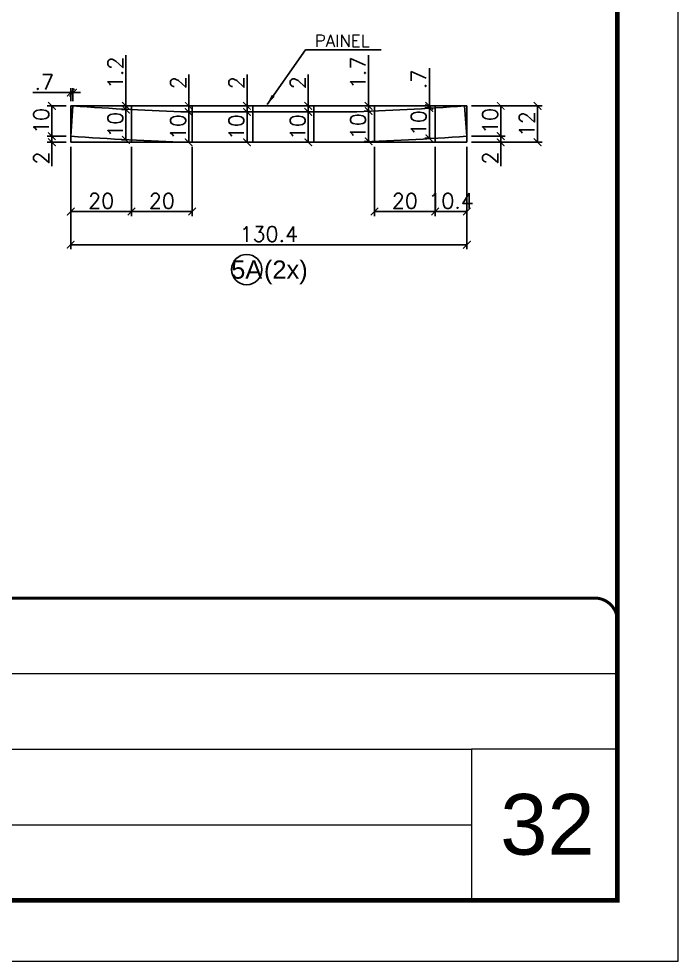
# Model space of a CAD drawing. Extents: x -15895 to 12929, y -2522 to 15173.
# Drawn here: x 9129 to 9563, y 5518 to 6139 of the extents above; entities that cross this region are included whole.
import ezdxf
from ezdxf.enums import TextEntityAlignment as Align

# ---------------------------------------------------------------- set-up
doc = ezdxf.new("R2010")
doc.units = 0
doc.header["$PDMODE"] = 35
doc.header["$PDSIZE"] = -10
doc.linetypes.add('CONTINUO', pattern=[0])
doc.linetypes.add('DASHED', pattern=[0.75, 0.5, -0.25])
for name, color, linetype, lineweight in [('CARIMBO', 255, 'Continuous', 9), ('Folhas', 255, 'Continuous', 9), ('SARRAFO DE PRESSAO', 251, 'DASHED', 9)]:
    doc.layers.add(name, color=color, linetype=linetype, lineweight=lineweight)
doc.layers.add('COTA', color=241, linetype='Continuous')
doc.layers.add('Romaneio', color=10, linetype='Continuous')
doc.styles.add('ARIAL', font='arial.ttf')
doc.styles.add('COTA TECNICA', font='techl___.ttf', dxfattribs={"height": 10})
doc.styles.add('Romans', font='romans.shx')
doc.dimstyles.new('Cota Seção (2x)', dxfattribs={"dimtxt": 10, "dimasz": 5, "dimexe": 3, "dimexo": 3, "dimgap": 2, "dimtad": 3, "dimdec": 1, "dimlfac": 0.5, "dimzin": 12, "dimdsep": 46, "dimtxsty": 'Romans', "dimblk": 'ARCHTICK', "dimcen": 0, "dimclrd": 4, "dimclre": 4, "dimclrt": 1, "dimadec": 1, "dimazin": 3, "dimtfac": 1, "dimtdec": 1, "dimtmove": 0, "dimatfit": 3, "dimldrblk": 'OBLIQUE', "dimfxl": 1, "dimtolj": 1, "dimtzin": 12, "dimarcsym": 0})
doc.dimstyles.new('PAINEL', dxfattribs={"dimtxt": 10, "dimasz": 3, "dimexe": 3, "dimexo": 3, "dimgap": 3, "dimtad": 1, "dimdec": 1, "dimzin": 12, "dimdsep": 46, "dimtxsty": 'COTA TECNICA', "dimblk1": 'OBLIQUE', "dimblk2": 'OBLIQUE', "dimsah": 1, "dimcen": 0.9, "dimclrd": 4, "dimclre": 4, "dimclrt": 240, "dimadec": 1, "dimazin": 3, "dimtfac": 1, "dimtdec": 1, "dimtmove": 0, "dimatfit": 3, "dimfxl": 1, "dimtolj": 1, "dimtzin": 12, "dimarcsym": 0})

# ---------------------------------------------------------------- blocks, each defined once
blk = doc.blocks.new('9999999999')
at = {"color": 30, "linetype": 'CONTINUO'}
for p, q in [((98564.56, 34379.64), (99583.98, 34379.64)), ((98564.56, 34329.83), (99487.98, 34329.83)), ((99583.98, 34329.83), (99487.98, 34329.83)), ((99487.98, 34329.83), (99487.98, 34230.21)), ((98564.56, 34280.02), (99487.98, 34280.02))]:
    blk.add_line(p, q, dxfattribs=at)
at = {"color": 30, "linetype": 'CONTINUO', "const_width": 2}
blk.add_lwpolyline([(99583.98, 34230.21), (99583.98, 34414.45, 0.414214), (99568.98, 34429.45), (98228.98, 34429.45, 0.414214), (98213.98, 34414.45), (98213.98, 34245.21, 0.414214), (98228.98, 34230.21), (99583.98, 34230.21)], format="xyb", dxfattribs=at)
at = {"layer": 'Folhas'}
blk.add_lwpolyline([(98138.98, 34190.21), (99623.98, 34190.21), (99623.98, 35240.21), (98138.98, 35240.21)], close=True, dxfattribs=at)
at = {"layer": 'Folhas', "color": 30, "const_width": 3}
blk.add_lwpolyline([(98213.98, 34230.21), (99583.98, 34230.21), (99583.98, 35200.21), (98213.98, 35200.21)], close=True, dxfattribs=at)
blk = doc.blocks.new('_ArchTick')
at = {"color": 0, "linetype": 'ByBlock', "const_width": 0.15}
blk.add_lwpolyline([(-0.5, -0.5), (0.5, 0.5)], dxfattribs=at)
blk = doc.blocks.new('*D1397')
at = {"layer": 'COTA', "color": 4, "lineweight": -2, "transparency": 16777216}
for p, q in [((9162.89, 6054.33), (9162.89, 5986.85)), ((9423.76, 6054.33), (9423.76, 5986.85)), ((9162.89, 5989.85), (9423.76, 5989.85))]:
    blk.add_line(p, q, dxfattribs=at)
at = {"layer": 'Defpoints', "color": 0, "transparency": 16777216}
for p in [(9162.89, 6057.33), (9423.76, 6057.33), (9423.76, 5989.85)]:
    blk.add_point(p, dxfattribs=at)
at = {"layer": 'COTA', "color": 4, "lineweight": -2, "transparency": 16777216, "xscale": 5, "yscale": 5, "zscale": 5, "rotation": 180}
blk.add_blockref('_ArchTick', (9162.89, 5989.85), dxfattribs=at)
at = {"layer": 'COTA', "color": 4, "lineweight": -2, "transparency": 16777216, "xscale": 5, "yscale": 5, "zscale": 5}
blk.add_blockref('_ArchTick', (9423.76, 5989.85), dxfattribs=at)
at = {"layer": 'COTA', "color": 1, "transparency": 16777216, "insert": (9293.33, 5996.85), "char_height": 10, "attachment_point": 5, "style": 'Romans'}
blk.add_mtext('\\A1;130.4', dxfattribs=at)
blk = doc.blocks.new('_Oblique')
at = {"color": 0, "linetype": 'ByBlock', "lineweight": -2}
blk.add_line((-0.5, -0.5), (0.5, 0.5), dxfattribs=at)
blk = doc.blocks.new('*D1398')
at = {"layer": 'COTA', "color": 4, "lineweight": -2, "transparency": 16777216}
for p, q in [((9162.89, 6054.33), (9162.89, 6008.74)), ((9202.89, 6054.33), (9202.89, 6008.74)), ((9162.89, 6011.74), (9202.89, 6011.74))]:
    blk.add_line(p, q, dxfattribs=at)
at = {"layer": 'Defpoints', "color": 0, "transparency": 16777216}
for p in [(9162.89, 6057.33), (9202.89, 6057.33), (9202.89, 6011.74)]:
    blk.add_point(p, dxfattribs=at)
at = {"layer": 'COTA', "color": 4, "lineweight": -2, "transparency": 16777216, "xscale": 5, "yscale": 5, "zscale": 5, "rotation": 180}
blk.add_blockref('_ArchTick', (9162.89, 6011.74), dxfattribs=at)
at = {"layer": 'COTA', "color": 4, "lineweight": -2, "transparency": 16777216, "xscale": 5, "yscale": 5, "zscale": 5}
blk.add_blockref('_ArchTick', (9202.89, 6011.74), dxfattribs=at)
at = {"layer": 'COTA', "color": 1, "transparency": 16777216, "insert": (9182.89, 6018.74), "char_height": 10, "attachment_point": 5, "style": 'Romans'}
blk.add_mtext('\\A1;20', dxfattribs=at)
blk = doc.blocks.new('*D1399')
at = {"layer": 'COTA', "color": 4, "lineweight": -2, "transparency": 16777216}
for p, q in [((9202.89, 6054.33), (9202.89, 6008.74)), ((9242.89, 6054.33), (9242.89, 6008.74)), ((9202.89, 6011.74), (9242.89, 6011.74))]:
    blk.add_line(p, q, dxfattribs=at)
at = {"layer": 'Defpoints', "color": 0, "transparency": 16777216}
for p in [(9202.89, 6057.33), (9242.89, 6057.33), (9242.89, 6011.74)]:
    blk.add_point(p, dxfattribs=at)
at = {"layer": 'COTA', "color": 4, "lineweight": -2, "transparency": 16777216, "xscale": 5, "yscale": 5, "zscale": 5, "rotation": 180}
blk.add_blockref('_ArchTick', (9202.89, 6011.74), dxfattribs=at)
at = {"layer": 'COTA', "color": 4, "lineweight": -2, "transparency": 16777216, "xscale": 5, "yscale": 5, "zscale": 5}
blk.add_blockref('_ArchTick', (9242.89, 6011.74), dxfattribs=at)
at = {"layer": 'COTA', "color": 1, "transparency": 16777216, "insert": (9222.89, 6018.74), "char_height": 10, "attachment_point": 5, "style": 'Romans'}
blk.add_mtext('\\A1;20', dxfattribs=at)
blk = doc.blocks.new('*D1400')
at = {"layer": 'COTA', "color": 4, "lineweight": -2, "transparency": 16777216}
for p, q in [((9159.89, 6061.38), (9147.48, 6061.38)), ((9150.48, 6061.38), (9150.48, 6057.33)), ((9159.89, 6057.33), (9147.48, 6057.33)), ((9150.48, 6057.33), (9150.48, 6041.66))]:
    blk.add_line(p, q, dxfattribs=at)
at = {"layer": 'Defpoints', "color": 0, "transparency": 16777216}
for p in [(9162.89, 6061.38), (9150.48, 6057.33), (9162.89, 6057.33)]:
    blk.add_point(p, dxfattribs=at)
at = {"layer": 'COTA', "color": 4, "lineweight": -2, "transparency": 16777216, "xscale": 5, "yscale": 5, "zscale": 5}
for p, rotation in [((9150.48, 6061.38), 90), ((9150.48, 6057.33), 270)]:
    blk.add_blockref('_ArchTick', p, dxfattribs=dict(at, rotation=rotation))
at = {"layer": 'COTA', "color": 1, "transparency": 16777216, "insert": (9143.48, 6047), "char_height": 10, "attachment_point": 5, "rotation": 90, "style": 'Romans'}
blk.add_mtext('\\A1;2', dxfattribs=at)
blk = doc.blocks.new('*D1401')
at = {"layer": 'COTA', "color": 4, "lineweight": -2, "transparency": 16777216}
for p, q in [((9159.89, 6081.33), (9147.48, 6081.33)), ((9150.48, 6061.38), (9150.48, 6081.33)), ((9159.89, 6061.38), (9147.48, 6061.38))]:
    blk.add_line(p, q, dxfattribs=at)
at = {"layer": 'Defpoints', "color": 0, "transparency": 16777216}
for p in [(9150.48, 6081.33), (9162.89, 6081.33), (9162.89, 6061.38)]:
    blk.add_point(p, dxfattribs=at)
at = {"layer": 'COTA', "color": 4, "lineweight": -2, "transparency": 16777216, "xscale": 5, "yscale": 5, "zscale": 5}
for p, rotation in [((9150.48, 6081.33), 90), ((9150.48, 6061.38), 270)]:
    blk.add_blockref('_ArchTick', p, dxfattribs=dict(at, rotation=rotation))
at = {"layer": 'COTA', "color": 1, "transparency": 16777216, "insert": (9143.48, 6071.35), "char_height": 10, "attachment_point": 5, "rotation": 90, "style": 'Romans'}
blk.add_mtext('\\A1;10', dxfattribs=at)
blk = doc.blocks.new('*D1402')
at = {"layer": 'COTA', "color": 4, "lineweight": -2, "transparency": 16777216}
for p, q in [((9162.89, 6084.33), (9162.89, 6093.06)), ((9164.36, 6084.33), (9164.36, 6093.06)), ((9162.89, 6090.06), (9137.94, 6090.06)), ((9164.36, 6090.06), (9162.89, 6090.06)), ((9164.36, 6090.06), (9169.36, 6090.06))]:
    blk.add_line(p, q, dxfattribs=at)
at = {"layer": 'Defpoints', "color": 0, "transparency": 16777216}
for p in [(9162.89, 6090.06), (9162.89, 6081.33), (9164.36, 6081.33)]:
    blk.add_point(p, dxfattribs=at)
at = {"layer": 'COTA', "color": 4, "lineweight": -2, "transparency": 16777216, "xscale": 5, "yscale": 5, "zscale": 5}
blk.add_blockref('_ArchTick', (9162.89, 6090.06), dxfattribs=at)
at = {"layer": 'COTA', "color": 4, "lineweight": -2, "transparency": 16777216, "xscale": 5, "yscale": 5, "zscale": 5, "rotation": 180}
blk.add_blockref('_ArchTick', (9164.36, 6090.06), dxfattribs=at)
at = {"layer": 'COTA', "color": 1, "transparency": 16777216, "insert": (9145.42, 6097.06), "char_height": 10, "attachment_point": 5, "style": 'Romans'}
blk.add_mtext('\\A1;.7', dxfattribs=at)
blk = doc.blocks.new('*D1403')
at = {"layer": 'COTA', "color": 4, "lineweight": -2, "transparency": 16777216}
for p, q in [((9199.89, 6078.9), (9196.25, 6078.9)), ((9199.25, 6058.87), (9199.25, 6078.9)), ((9199.89, 6058.87), (9196.25, 6058.87))]:
    blk.add_line(p, q, dxfattribs=at)
at = {"layer": 'Defpoints', "color": 0, "transparency": 16777216}
for p in [(9199.25, 6078.9), (9202.89, 6078.9), (9202.89, 6058.87)]:
    blk.add_point(p, dxfattribs=at)
at = {"layer": 'COTA', "color": 4, "lineweight": -2, "transparency": 16777216, "xscale": 5, "yscale": 5, "zscale": 5}
for p, rotation in [((9199.25, 6078.9), 90), ((9199.25, 6058.87), 270)]:
    blk.add_blockref('_ArchTick', p, dxfattribs=dict(at, rotation=rotation))
at = {"layer": 'COTA', "color": 1, "transparency": 16777216, "insert": (9192.25, 6068.88), "char_height": 10, "attachment_point": 5, "rotation": 90, "style": 'Romans'}
blk.add_mtext('\\A1;10', dxfattribs=at)
blk = doc.blocks.new('*D1404')
at = {"layer": 'COTA', "color": 4, "lineweight": -2, "transparency": 16777216}
for p, q in [((9199.25, 6081.33), (9199.25, 6114.85)), ((9199.89, 6081.33), (9196.25, 6081.33)), ((9199.89, 6078.9), (9196.25, 6078.9)), ((9199.25, 6078.9), (9199.25, 6081.33)), ((9199.25, 6078.9), (9199.25, 6073.9))]:
    blk.add_line(p, q, dxfattribs=at)
at = {"layer": 'Defpoints', "color": 0, "transparency": 16777216}
for p in [(9199.25, 6081.33), (9202.89, 6081.33), (9202.89, 6078.9)]:
    blk.add_point(p, dxfattribs=at)
at = {"layer": 'COTA', "color": 4, "lineweight": -2, "transparency": 16777216, "xscale": 5, "yscale": 5, "zscale": 5}
for p, rotation in [((9199.25, 6081.33), 270), ((9199.25, 6078.9), 90)]:
    blk.add_blockref('_ArchTick', p, dxfattribs=dict(at, rotation=rotation))
at = {"layer": 'COTA', "color": 1, "transparency": 16777216, "insert": (9192.25, 6103.09), "char_height": 10, "attachment_point": 5, "rotation": 90, "style": 'Romans'}
blk.add_mtext('\\A1;1.2', dxfattribs=at)
blk = doc.blocks.new('*D1405')
at = {"layer": 'COTA', "color": 4, "lineweight": -2, "transparency": 16777216}
for p, q in [((9239.89, 6077.33), (9237.59, 6077.33)), ((9240.59, 6057.33), (9240.59, 6077.33)), ((9239.89, 6057.33), (9237.59, 6057.33))]:
    blk.add_line(p, q, dxfattribs=at)
at = {"layer": 'Defpoints', "color": 0, "transparency": 16777216}
for p in [(9240.59, 6077.33), (9242.89, 6077.33), (9242.89, 6057.33)]:
    blk.add_point(p, dxfattribs=at)
at = {"layer": 'COTA', "color": 4, "lineweight": -2, "transparency": 16777216, "xscale": 5, "yscale": 5, "zscale": 5}
for p, rotation in [((9240.59, 6077.33), 90), ((9240.59, 6057.33), 270)]:
    blk.add_blockref('_ArchTick', p, dxfattribs=dict(at, rotation=rotation))
at = {"layer": 'COTA', "color": 1, "transparency": 16777216, "insert": (9233.59, 6067.33), "char_height": 10, "attachment_point": 5, "rotation": 90, "style": 'Romans'}
blk.add_mtext('\\A1;10', dxfattribs=at)
blk = doc.blocks.new('*D1406')
at = {"layer": 'COTA', "color": 4, "lineweight": -2, "transparency": 16777216}
for p, q in [((9240.59, 6081.33), (9240.59, 6101.99)), ((9239.89, 6081.33), (9237.59, 6081.33)), ((9240.59, 6077.33), (9240.59, 6081.33)), ((9239.89, 6077.33), (9237.59, 6077.33)), ((9240.59, 6077.33), (9240.59, 6072.33))]:
    blk.add_line(p, q, dxfattribs=at)
at = {"layer": 'Defpoints', "color": 0, "transparency": 16777216}
for p in [(9240.59, 6081.33), (9242.89, 6081.33), (9242.89, 6077.33)]:
    blk.add_point(p, dxfattribs=at)
at = {"layer": 'COTA', "color": 4, "lineweight": -2, "transparency": 16777216, "xscale": 5, "yscale": 5, "zscale": 5}
for p, rotation in [((9240.59, 6081.33), 270), ((9240.59, 6077.33), 90)]:
    blk.add_blockref('_ArchTick', p, dxfattribs=dict(at, rotation=rotation))
at = {"layer": 'COTA', "color": 1, "transparency": 16777216, "insert": (9233.59, 6096.66), "char_height": 10, "attachment_point": 5, "rotation": 90, "style": 'Romans'}
blk.add_mtext('\\A1;2', dxfattribs=at)
blk = doc.blocks.new('*D1407')
at = {"layer": 'COTA', "color": 4, "lineweight": -2, "transparency": 16777216}
for p, q in [((9279.89, 6077.33), (9275.98, 6077.33)), ((9278.98, 6057.33), (9278.98, 6077.33)), ((9279.89, 6057.33), (9275.98, 6057.33))]:
    blk.add_line(p, q, dxfattribs=at)
at = {"layer": 'Defpoints', "color": 0, "transparency": 16777216}
for p in [(9278.98, 6077.33), (9282.89, 6077.33), (9282.89, 6057.33)]:
    blk.add_point(p, dxfattribs=at)
at = {"layer": 'COTA', "color": 4, "lineweight": -2, "transparency": 16777216, "xscale": 5, "yscale": 5, "zscale": 5}
for p, rotation in [((9278.98, 6077.33), 90), ((9278.98, 6057.33), 270)]:
    blk.add_blockref('_ArchTick', p, dxfattribs=dict(at, rotation=rotation))
at = {"layer": 'COTA', "color": 1, "transparency": 16777216, "insert": (9271.98, 6067.33), "char_height": 10, "attachment_point": 5, "rotation": 90, "style": 'Romans'}
blk.add_mtext('\\A1;10', dxfattribs=at)
blk = doc.blocks.new('*D1408')
at = {"layer": 'COTA', "color": 4, "lineweight": -2, "transparency": 16777216}
for p, q in [((9278.98, 6081.33), (9278.98, 6101.99)), ((9279.89, 6081.33), (9275.98, 6081.33)), ((9278.98, 6077.33), (9278.98, 6081.33)), ((9279.89, 6077.33), (9275.98, 6077.33)), ((9278.98, 6077.33), (9278.98, 6072.33))]:
    blk.add_line(p, q, dxfattribs=at)
at = {"layer": 'Defpoints', "color": 0, "transparency": 16777216}
for p in [(9278.98, 6081.33), (9282.89, 6081.33), (9282.89, 6077.33)]:
    blk.add_point(p, dxfattribs=at)
at = {"layer": 'COTA', "color": 4, "lineweight": -2, "transparency": 16777216, "xscale": 5, "yscale": 5, "zscale": 5}
for p, rotation in [((9278.98, 6081.33), 270), ((9278.98, 6077.33), 90)]:
    blk.add_blockref('_ArchTick', p, dxfattribs=dict(at, rotation=rotation))
at = {"layer": 'COTA', "color": 1, "transparency": 16777216, "insert": (9271.98, 6096.66), "char_height": 10, "attachment_point": 5, "rotation": 90, "style": 'Romans'}
blk.add_mtext('\\A1;2', dxfattribs=at)
blk = doc.blocks.new('*D1409')
at = {"layer": 'COTA', "color": 4, "lineweight": -2, "transparency": 16777216}
for p, q in [((9319.89, 6077.33), (9316.33, 6077.33)), ((9319.33, 6057.33), (9319.33, 6077.33)), ((9319.89, 6057.33), (9316.33, 6057.33))]:
    blk.add_line(p, q, dxfattribs=at)
at = {"layer": 'Defpoints', "color": 0, "transparency": 16777216}
for p in [(9319.33, 6077.33), (9322.89, 6077.33), (9322.89, 6057.33)]:
    blk.add_point(p, dxfattribs=at)
at = {"layer": 'COTA', "color": 4, "lineweight": -2, "transparency": 16777216, "xscale": 5, "yscale": 5, "zscale": 5}
for p, rotation in [((9319.33, 6077.33), 90), ((9319.33, 6057.33), 270)]:
    blk.add_blockref('_ArchTick', p, dxfattribs=dict(at, rotation=rotation))
at = {"layer": 'COTA', "color": 1, "transparency": 16777216, "insert": (9312.33, 6067.33), "char_height": 10, "attachment_point": 5, "rotation": 90, "style": 'Romans'}
blk.add_mtext('\\A1;10', dxfattribs=at)
blk = doc.blocks.new('*D1410')
at = {"layer": 'COTA', "color": 4, "lineweight": -2, "transparency": 16777216}
for p, q in [((9319.33, 6081.33), (9319.33, 6101.99)), ((9319.89, 6081.33), (9316.33, 6081.33)), ((9319.33, 6077.33), (9319.33, 6081.33)), ((9319.89, 6077.33), (9316.33, 6077.33)), ((9319.33, 6077.33), (9319.33, 6072.33))]:
    blk.add_line(p, q, dxfattribs=at)
at = {"layer": 'Defpoints', "color": 0, "transparency": 16777216}
for p in [(9319.33, 6081.33), (9322.89, 6081.33), (9322.89, 6077.33)]:
    blk.add_point(p, dxfattribs=at)
at = {"layer": 'COTA', "color": 4, "lineweight": -2, "transparency": 16777216, "xscale": 5, "yscale": 5, "zscale": 5}
for p, rotation in [((9319.33, 6081.33), 270), ((9319.33, 6077.33), 90)]:
    blk.add_blockref('_ArchTick', p, dxfattribs=dict(at, rotation=rotation))
at = {"layer": 'COTA', "color": 1, "transparency": 16777216, "insert": (9312.33, 6096.66), "char_height": 10, "attachment_point": 5, "rotation": 90, "style": 'Romans'}
blk.add_mtext('\\A1;2', dxfattribs=at)
blk = doc.blocks.new('*D1411')
at = {"layer": 'COTA', "color": 4, "lineweight": -2, "transparency": 16777216}
for p, q in [((9359.89, 6077.93), (9356.06, 6077.93)), ((9359.06, 6057.91), (9359.06, 6077.93)), ((9359.89, 6057.91), (9356.06, 6057.91))]:
    blk.add_line(p, q, dxfattribs=at)
at = {"layer": 'Defpoints', "color": 0, "transparency": 16777216}
for p in [(9359.06, 6077.93), (9362.89, 6077.93), (9362.89, 6057.91)]:
    blk.add_point(p, dxfattribs=at)
at = {"layer": 'COTA', "color": 4, "lineweight": -2, "transparency": 16777216, "xscale": 5, "yscale": 5, "zscale": 5}
for p, rotation in [((9359.06, 6077.93), 90), ((9359.06, 6057.91), 270)]:
    blk.add_blockref('_ArchTick', p, dxfattribs=dict(at, rotation=rotation))
at = {"layer": 'COTA', "color": 1, "transparency": 16777216, "insert": (9352.06, 6067.92), "char_height": 10, "attachment_point": 5, "rotation": 90, "style": 'Romans'}
blk.add_mtext('\\A1;10', dxfattribs=at)
blk = doc.blocks.new('*D1412')
at = {"layer": 'COTA', "color": 4, "lineweight": -2, "transparency": 16777216}
for p, q in [((9359.06, 6081.33), (9359.06, 6114.85)), ((9359.89, 6081.33), (9356.06, 6081.33)), ((9359.06, 6077.93), (9359.06, 6081.33)), ((9359.89, 6077.93), (9356.06, 6077.93)), ((9359.06, 6077.93), (9359.06, 6072.93))]:
    blk.add_line(p, q, dxfattribs=at)
at = {"layer": 'Defpoints', "color": 0, "transparency": 16777216}
for p in [(9359.06, 6081.33), (9362.89, 6081.33), (9362.89, 6077.93)]:
    blk.add_point(p, dxfattribs=at)
at = {"layer": 'COTA', "color": 4, "lineweight": -2, "transparency": 16777216, "xscale": 5, "yscale": 5, "zscale": 5}
for p, rotation in [((9359.06, 6081.33), 270), ((9359.06, 6077.93), 90)]:
    blk.add_blockref('_ArchTick', p, dxfattribs=dict(at, rotation=rotation))
at = {"layer": 'COTA', "color": 1, "transparency": 16777216, "insert": (9352.06, 6103.09), "char_height": 10, "attachment_point": 5, "rotation": 90, "style": 'Romans'}
blk.add_mtext('\\A1;1.7', dxfattribs=at)
blk = doc.blocks.new('*D1413')
at = {"layer": 'COTA', "color": 4, "lineweight": -2, "transparency": 16777216}
for p, q in [((9399.89, 6080), (9396.04, 6080)), ((9399.04, 6059.96), (9399.04, 6080)), ((9399.89, 6059.96), (9396.04, 6059.96))]:
    blk.add_line(p, q, dxfattribs=at)
at = {"layer": 'Defpoints', "color": 0, "transparency": 16777216}
for p in [(9399.04, 6080), (9402.89, 6080), (9402.89, 6059.96)]:
    blk.add_point(p, dxfattribs=at)
at = {"layer": 'COTA', "color": 4, "lineweight": -2, "transparency": 16777216, "xscale": 5, "yscale": 5, "zscale": 5}
for p, rotation in [((9399.04, 6080), 90), ((9399.04, 6059.96), 270)]:
    blk.add_blockref('_ArchTick', p, dxfattribs=dict(at, rotation=rotation))
at = {"layer": 'COTA', "color": 1, "transparency": 16777216, "insert": (9392.04, 6069.98), "char_height": 10, "attachment_point": 5, "rotation": 90, "style": 'Romans'}
blk.add_mtext('\\A1;10', dxfattribs=at)
blk = doc.blocks.new('*D1414')
at = {"layer": 'COTA', "color": 4, "lineweight": -2, "transparency": 16777216}
for p, q in [((9399.04, 6081.33), (9399.04, 6106.28)), ((9399.89, 6081.33), (9396.04, 6081.33)), ((9399.89, 6080), (9396.04, 6080)), ((9399.04, 6080), (9399.04, 6081.33)), ((9399.04, 6080), (9399.04, 6075))]:
    blk.add_line(p, q, dxfattribs=at)
at = {"layer": 'Defpoints', "color": 0, "transparency": 16777216}
for p in [(9399.04, 6081.33), (9402.89, 6081.33), (9402.89, 6080)]:
    blk.add_point(p, dxfattribs=at)
at = {"layer": 'COTA', "color": 4, "lineweight": -2, "transparency": 16777216, "xscale": 5, "yscale": 5, "zscale": 5}
for p, rotation in [((9399.04, 6081.33), 270), ((9399.04, 6080), 90)]:
    blk.add_blockref('_ArchTick', p, dxfattribs=dict(at, rotation=rotation))
at = {"layer": 'COTA', "color": 1, "transparency": 16777216, "insert": (9392.04, 6098.8), "char_height": 10, "attachment_point": 5, "rotation": 90, "style": 'Romans'}
blk.add_mtext('\\A1;.7', dxfattribs=at)
blk = doc.blocks.new('*D1415')
at = {"layer": 'COTA', "color": 4, "lineweight": -2, "transparency": 16777216}
for p, q in [((9362.89, 6054.33), (9362.89, 6008.74)), ((9402.89, 6054.33), (9402.89, 6008.74)), ((9362.89, 6011.74), (9402.89, 6011.74))]:
    blk.add_line(p, q, dxfattribs=at)
at = {"layer": 'Defpoints', "color": 0, "transparency": 16777216}
for p in [(9362.89, 6057.33), (9402.89, 6057.33), (9402.89, 6011.74)]:
    blk.add_point(p, dxfattribs=at)
at = {"layer": 'COTA', "color": 4, "lineweight": -2, "transparency": 16777216, "xscale": 5, "yscale": 5, "zscale": 5, "rotation": 180}
blk.add_blockref('_ArchTick', (9362.89, 6011.74), dxfattribs=at)
at = {"layer": 'COTA', "color": 4, "lineweight": -2, "transparency": 16777216, "xscale": 5, "yscale": 5, "zscale": 5}
blk.add_blockref('_ArchTick', (9402.89, 6011.74), dxfattribs=at)
at = {"layer": 'COTA', "color": 1, "transparency": 16777216, "insert": (9382.89, 6018.74), "char_height": 10, "attachment_point": 5, "style": 'Romans'}
blk.add_mtext('\\A1;20', dxfattribs=at)
blk = doc.blocks.new('*D1416')
at = {"layer": 'COTA', "color": 4, "lineweight": -2, "transparency": 16777216}
for p, q in [((9402.89, 6054.33), (9402.89, 6008.74)), ((9423.76, 6054.33), (9423.76, 6008.74)), ((9402.89, 6011.74), (9423.76, 6011.74))]:
    blk.add_line(p, q, dxfattribs=at)
at = {"layer": 'Defpoints', "color": 0, "transparency": 16777216}
for p in [(9402.89, 6057.33), (9423.76, 6057.33), (9423.76, 6011.74)]:
    blk.add_point(p, dxfattribs=at)
at = {"layer": 'COTA', "color": 4, "lineweight": -2, "transparency": 16777216, "xscale": 5, "yscale": 5, "zscale": 5, "rotation": 180}
blk.add_blockref('_ArchTick', (9402.89, 6011.74), dxfattribs=at)
at = {"layer": 'COTA', "color": 4, "lineweight": -2, "transparency": 16777216, "xscale": 5, "yscale": 5, "zscale": 5}
blk.add_blockref('_ArchTick', (9423.76, 6011.74), dxfattribs=at)
at = {"layer": 'COTA', "color": 1, "transparency": 16777216, "insert": (9413.33, 6018.74), "char_height": 10, "attachment_point": 5, "style": 'Romans'}
blk.add_mtext('\\A1;10.4', dxfattribs=at)
blk = doc.blocks.new('*D1417')
at = {"layer": 'COTA', "color": 4, "lineweight": -2, "transparency": 16777216}
for p, q in [((9426.76, 6061.38), (9449.03, 6061.38)), ((9446.03, 6061.38), (9446.03, 6057.33)), ((9426.76, 6057.33), (9449.03, 6057.33)), ((9446.03, 6057.33), (9446.03, 6041.66))]:
    blk.add_line(p, q, dxfattribs=at)
at = {"layer": 'Defpoints', "color": 0, "transparency": 16777216}
for p in [(9423.76, 6061.38), (9423.76, 6057.33), (9446.03, 6057.33)]:
    blk.add_point(p, dxfattribs=at)
at = {"layer": 'COTA', "color": 4, "lineweight": -2, "transparency": 16777216, "xscale": 5, "yscale": 5, "zscale": 5}
for p, rotation in [((9446.03, 6061.38), 90), ((9446.03, 6057.33), 270)]:
    blk.add_blockref('_ArchTick', p, dxfattribs=dict(at, rotation=rotation))
at = {"layer": 'COTA', "color": 1, "transparency": 16777216, "insert": (9439.03, 6047), "char_height": 10, "attachment_point": 5, "rotation": 90, "style": 'Romans'}
blk.add_mtext('\\A1;2', dxfattribs=at)
blk = doc.blocks.new('*D1418')
at = {"layer": 'COTA', "color": 4, "lineweight": -2, "transparency": 16777216}
for p, q in [((9426.76, 6081.33), (9449.03, 6081.33)), ((9446.03, 6061.38), (9446.03, 6081.33)), ((9426.76, 6061.38), (9449.03, 6061.38))]:
    blk.add_line(p, q, dxfattribs=at)
at = {"layer": 'Defpoints', "color": 0, "transparency": 16777216}
for p in [(9423.76, 6081.33), (9446.03, 6081.33), (9423.76, 6061.38)]:
    blk.add_point(p, dxfattribs=at)
at = {"layer": 'COTA', "color": 4, "lineweight": -2, "transparency": 16777216, "xscale": 5, "yscale": 5, "zscale": 5}
for p, rotation in [((9446.03, 6081.33), 90), ((9446.03, 6061.38), 270)]:
    blk.add_blockref('_ArchTick', p, dxfattribs=dict(at, rotation=rotation))
at = {"layer": 'COTA', "color": 1, "transparency": 16777216, "insert": (9439.03, 6071.35), "char_height": 10, "attachment_point": 5, "rotation": 90, "style": 'Romans'}
blk.add_mtext('\\A1;10', dxfattribs=at)
blk = doc.blocks.new('*D1419')
at = {"layer": 'COTA', "color": 4, "lineweight": -2, "transparency": 16777216}
for p, q in [((9426.76, 6081.33), (9473.28, 6081.33)), ((9470.28, 6081.33), (9470.28, 6057.33)), ((9426.76, 6057.33), (9473.28, 6057.33))]:
    blk.add_line(p, q, dxfattribs=at)
at = {"layer": 'Defpoints', "color": 0, "transparency": 16777216}
for p in [(9423.76, 6081.33), (9423.76, 6057.33), (9470.28, 6057.33)]:
    blk.add_point(p, dxfattribs=at)
at = {"layer": 'COTA', "color": 4, "lineweight": -2, "transparency": 16777216, "xscale": 5, "yscale": 5, "zscale": 5}
for p, rotation in [((9470.28, 6081.33), 90), ((9470.28, 6057.33), 270)]:
    blk.add_blockref('_ArchTick', p, dxfattribs=dict(at, rotation=rotation))
at = {"layer": 'COTA', "color": 1, "transparency": 16777216, "insert": (9463.28, 6069.33), "char_height": 10, "attachment_point": 5, "rotation": 90, "style": 'Romans'}
blk.add_mtext('\\A1;12', dxfattribs=at)

msp = doc.modelspace()

# ---------------------------------------------------------------- linework, layer by layer
at = {"linetype": 'Continuous'}
msp.add_lwpolyline([(9422.29, 6081.33, -0.010416), (9346.48, 6077.33), (9240.17, 6077.33, -0.010416), (9164.36, 6081.33), (9162.89, 6061.38, 0.01046), (9239.86, 6057.33), (9346.8, 6057.33, 0.01046), (9423.76, 6061.38)], format="xyb", close=True, dxfattribs=at)
at = {"layer": 'COTA'}
for p, q in [((9162.89, 6081.33), (9423.76, 6081.33)), ((9162.89, 6081.33), (9162.89, 6057.33)), ((9202.89, 6081.33), (9202.89, 6057.33)), ((9242.89, 6081.33), (9242.89, 6057.33)), ((9282.89, 6081.33), (9282.89, 6057.33)), ((9322.89, 6081.33), (9322.89, 6057.33)), ((9362.89, 6081.33), (9362.89, 6057.33)), ((9402.89, 6081.33), (9402.89, 6057.33)), ((9423.76, 6081.33), (9423.76, 6057.33)), ((9162.89, 6057.33), (9423.76, 6057.33))]:
    msp.add_line(p, q, dxfattribs=at)
at = {"layer": 'Romaneio', "color": 1, "linetype": 'ByBlock'}
msp.add_circle((9278.77, 5973.47), 10, dxfattribs=at)

# ---------------------------------------------------------------- block references
at = {"layer": 'SARRAFO DE PRESSAO', "color": 6, "linetype": 'ByBlock'}
msp.add_blockref('9999999999', (-90061.11, -28672.37), dxfattribs=at)

# ---------------------------------------------------------------- texts
at = {"color": 240, "insert": (9359.66, 6120.18), "char_height": 8, "attachment_point": 9, "style": 'Romans'}
msp.add_mtext('\\A1;PAINEL', dxfattribs=at)
at = {"layer": 'CARIMBO', "style": 'ARIAL'}
msp.add_text('32', height=40, dxfattribs=at).set_placement((9445.73, 5587.98))
at = {"layer": 'Romaneio', "color": 255, "linetype": 'ByBlock', "style": 'ARIAL'}
for s, p in [('5A', (9278.77, 5973.47)), ('(2x)', (9304.52, 5973.47))]:
    msp.add_text(s, height=12, dxfattribs=at).set_placement(p, align=Align.MIDDLE_CENTER)

# ---------------------------------------------------------------- dimensions: what is measured, and where the dimension line sits
at = {"layer": 'COTA'}
for base, p1, p2, picture, middle in [((9199.25, 6081.33), (9202.89, 6078.9), (9202.89, 6081.33), '*D1404', (9192.25, 6103.09)), ((9359.06, 6081.33), (9362.89, 6077.93), (9362.89, 6081.33), '*D1412', (9352.06, 6103.09)), ((9399.04, 6081.33), (9402.89, 6080), (9402.89, 6081.33), '*D1414', (9392.04, 6098.8)), ((9240.59, 6081.33), (9242.89, 6077.33), (9242.89, 6081.33), '*D1406', (9233.59, 6096.66)), ((9278.98, 6081.33), (9282.89, 6077.33), (9282.89, 6081.33), '*D1408', (9271.98, 6096.66)), ((9319.33, 6081.33), (9322.89, 6077.33), (9322.89, 6081.33), '*D1410', (9312.33, 6096.66)), ((9150.48, 6081.33), (9162.89, 6061.38), (9162.89, 6081.33), '*D1401', (9143.48, 6071.35)), ((9199.25, 6078.9), (9202.89, 6058.87), (9202.89, 6078.9), '*D1403', (9192.25, 6068.88)), ((9240.59, 6077.33), (9242.89, 6057.33), (9242.89, 6077.33), '*D1405', (9233.59, 6067.33)), ((9278.98, 6077.33), (9282.89, 6057.33), (9282.89, 6077.33), '*D1407', (9271.98, 6067.33)), ((9319.33, 6077.33), (9322.89, 6057.33), (9322.89, 6077.33), '*D1409', (9312.33, 6067.33)), ((9359.06, 6077.93), (9362.89, 6057.91), (9362.89, 6077.93), '*D1411', (9352.06, 6067.92)), ((9399.04, 6080), (9402.89, 6059.96), (9402.89, 6080), '*D1413', (9392.04, 6069.98)), ((9446.03, 6081.33), (9423.76, 6061.38), (9423.76, 6081.33), '*D1418', (9439.03, 6071.35)), ((9470.28, 6057.33), (9423.76, 6081.33), (9423.76, 6057.33), '*D1419', (9463.28, 6069.33)), ((9150.48, 6057.33), (9162.89, 6061.38), (9162.89, 6057.33), '*D1400', (9143.48, 6047)), ((9446.03, 6057.33), (9423.76, 6061.38), (9423.76, 6057.33), '*D1417', (9439.03, 6047))]:
    dim = msp.add_linear_dim(base=base, p1=p1, p2=p2, angle=90, dimstyle='Cota Seção (2x)', dxfattribs=at)
    dim.commit()
    dim.dimension.update_dxf_attribs({"geometry": picture, "text_midpoint": middle})
for base, p1, p2, picture, middle in [((9162.89, 6090.06), (9164.36, 6081.33), (9162.89, 6081.33), '*D1402', (9145.42, 6097.06)), ((9423.76, 5989.85), (9162.89, 6057.33), (9423.76, 6057.33), '*D1397', (9293.33, 5996.85)), ((9202.89, 6011.74), (9162.89, 6057.33), (9202.89, 6057.33), '*D1398', (9182.89, 6018.74)), ((9242.89, 6011.74), (9202.89, 6057.33), (9242.89, 6057.33), '*D1399', (9222.89, 6018.74)), ((9402.89, 6011.74), (9362.89, 6057.33), (9402.89, 6057.33), '*D1415', (9382.89, 6018.74))]:
    dim = msp.add_linear_dim(base=base, p1=p1, p2=p2, dimstyle='Cota Seção (2x)', dxfattribs=at)
    dim.commit()
    dim.dimension.update_dxf_attribs({"geometry": picture, "text_midpoint": middle})
dim = msp.add_linear_dim(base=(9423.76, 6011.74), p1=(9402.89, 6057.33), p2=(9423.76, 6057.33), dimstyle='Cota Seção (2x)', override={"dimtmove": 1}, dxfattribs=at)
dim.commit()
dim.dimension.update_dxf_attribs({"geometry": '*D1416', "text_midpoint": (9413.33, 6011.74), "dimtype": 160})

# ---------------------------------------------------------------- leaders
at = {"annotation_type": 0, "has_hookline": 1, "hookline_direction": 1, "horizontal_direction": (-1, 0, 0)}
msp.add_leader([(9292.16, 6082.27), (9317.56, 6118.32), (9363.24, 6118.32)], dimstyle='PAINEL', override={"dimasz": 7}, dxfattribs=at)

doc.saveas('drawing.dxf')
